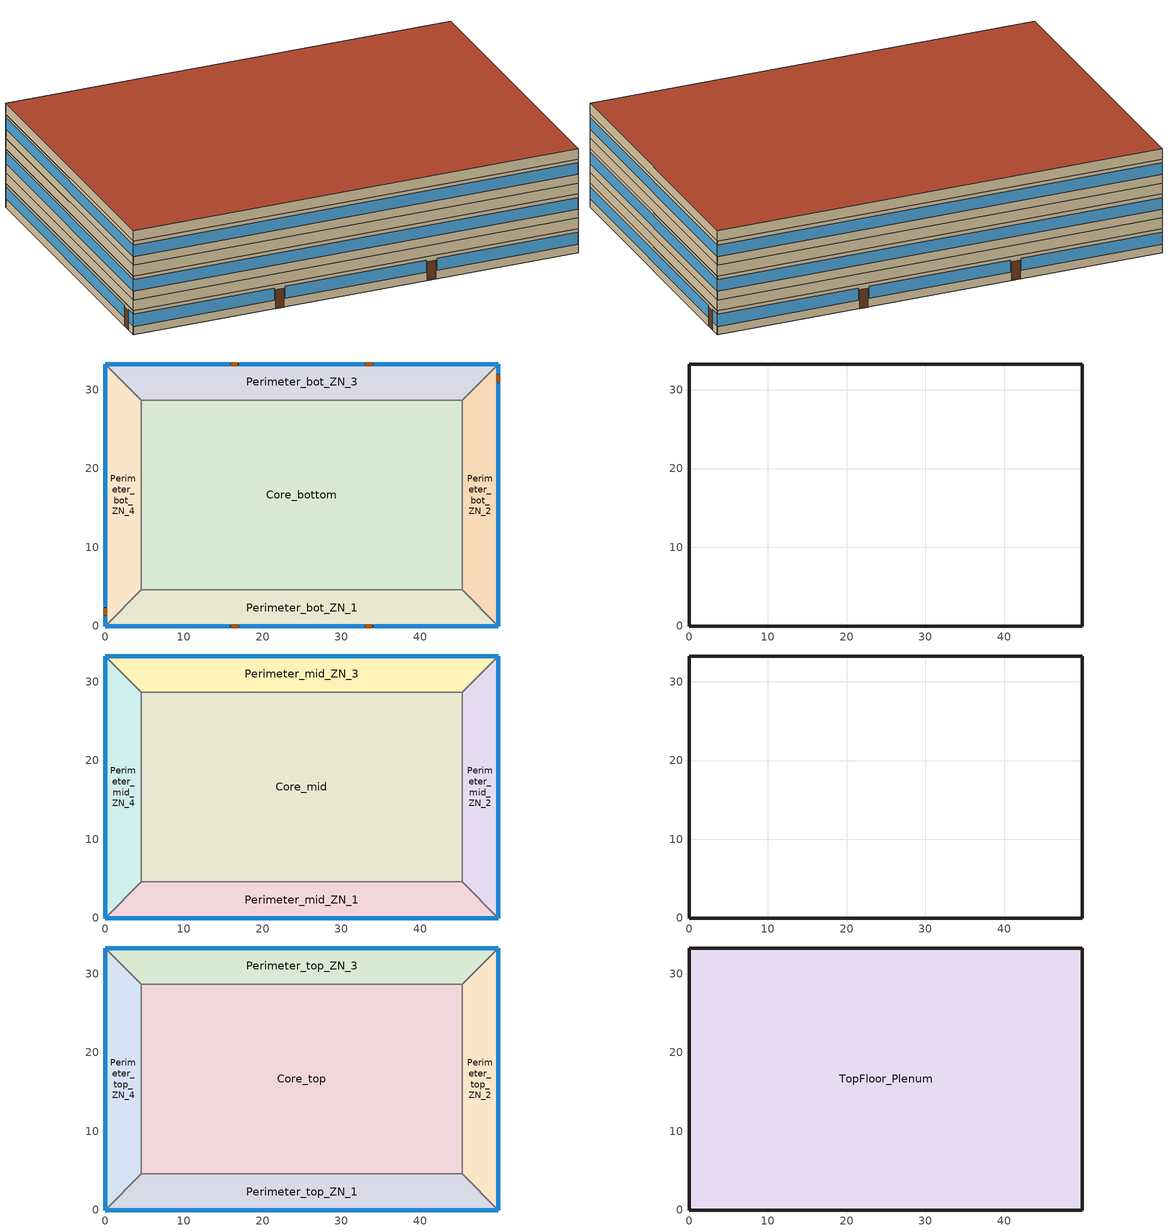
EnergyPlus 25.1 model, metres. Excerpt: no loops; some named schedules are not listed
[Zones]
Perimeter_bot_ZN_1
 floor ground (Perimeter_bot_ZN_1_Floor_Ffactor): 0,0 4.57,4.57 45.34,4.57 49.91,0 z0
 wall outside (nonres_ext_wall_grd): 0,0 49.91,0 z0:2.74
 wall to Perimeter_bot_ZN_2 (int_wall): 49.91,0 45.34,4.57 z0:2.74
 window (Window_U_0.363_SHGC_South_0.359): 0,0 15.82,0 / 17.04,0 32.87,0 / 34.09,0 49.91,0 z0.95:2.33
 door (Swinging Door_con): 15.98,0 16.9,0 / 33.01,0 33.93,0 z0:2.13
 ceiling to FirstFloor_Plenum (DropCeiling): 49.91,0 45.34,4.57 4.57,4.57 0,0 z2.74
Perimeter_bot_ZN_2
 floor ground (Perimeter_bot_ZN_2_Floor_Ffactor): 49.91,0 45.34,4.57 45.34,28.7 49.91,33.27 z0
 wall outside (nonres_ext_wall_grd): 49.91,0 49.91,33.27 z0:2.74
 wall to Perimeter_bot_ZN_3 (int_wall): 49.91,33.27 45.34,28.7 z0:2.74
 window (Window_U_0.363_SHGC_East_0.359): 49.91,0 49.91,30.84 / 49.91,32.05 49.91,33.27 z0.97:2.33
 door (Swinging Door_con): 49.91,30.99 49.91,31.9 z0:2.13
 ceiling to FirstFloor_Plenum (DropCeiling): 49.91,33.27 45.34,28.7 45.34,4.57 49.91,0 z2.74
Perimeter_bot_ZN_3
 floor ground (Perimeter_bot_ZN_3_Floor_Ffactor): 49.91,33.27 45.34,28.7 4.57,28.7 0,33.27 z0
 wall outside (nonres_ext_wall_grd): 49.91,33.27 0,33.27 z0:2.74
 wall to Perimeter_bot_ZN_4 (int_wall): 0,33.27 4.57,28.7 z0:2.74
 window (Window_U_0.363_SHGC_North_0.359): 49.91,33.27 34.09,33.27 / 32.87,33.27 17.04,33.27 / 15.82,33.27 0,33.27 z0.95:2.33
 door (Swinging Door_con): 33.94,33.27 33.03,33.27 / 16.84,33.27 15.93,33.27 z0:2.13
 ceiling to FirstFloor_Plenum (DropCeiling): 0,33.27 4.57,28.7 45.34,28.7 49.91,33.27 z2.74
Perimeter_bot_ZN_4
 floor ground (Perimeter_bot_ZN_4_Floor_Ffactor): 0,33.27 4.57,28.7 4.57,4.57 0,0 z0
 wall outside (nonres_ext_wall_grd): 0,33.27 0,0 z0:2.74
 wall to Perimeter_bot_ZN_1 (int_wall): 0,0 4.57,4.57 z0:2.74
 window (Window_U_0.363_SHGC_West_0.359): 0,33.27 0,2.44 / 0,1.22 0,0 z0.97:2.33
 door (Swinging Door_con): 0,2.28 0,1.37 z0:2.13
 ceiling to FirstFloor_Plenum (DropCeiling): 0,0 4.57,4.57 4.57,28.7 0,33.27 z2.74
Core_bottom
 floor adiabatic (Core_bot_ZN_5_Floor_Ffactor): 45.34,28.7 45.34,4.57 4.57,4.57 4.57,28.7 z0
 wall to Perimeter_bot_ZN_1 (int_wall): 4.57,4.57 45.34,4.57 z0:2.74
 wall to Perimeter_bot_ZN_2 (int_wall): 45.34,4.57 45.34,28.7 z0:2.74
 wall to Perimeter_bot_ZN_3 (int_wall): 45.34,28.7 4.57,28.7 z0:2.74
 wall to Perimeter_bot_ZN_4 (int_wall): 4.57,28.7 4.57,4.57 z0:2.74
 ceiling to FirstFloor_Plenum (DropCeiling): 4.57,28.7 4.57,4.57 45.34,4.57 45.34,28.7 z2.74
FirstFloor_Plenum
 wall outside (nonres_ext_wall_grd): 49.91,33.27 0,33.27 0,0 49.91,0 49.91,33.27 z2.74:3.96
Perimeter_mid_ZN_1
 floor to FirstFloor_Plenum (int_slab_floor): 0,0 4.57,4.57 45.34,4.57 49.91,0 z3.96
 wall outside (nonres_ext_wall_mid): 0,0 49.91,0 z3.96:6.71
 wall to Perimeter_mid_ZN_2 (int_wall): 49.91,0 45.34,4.57 z3.96:6.71
 window (Window_U_0.363_SHGC_South_0.359): 0,0 49.91,0 z4.98:6.29
 ceiling to MidFloor_Plenum (DropCeiling): 49.91,0 45.34,4.57 4.57,4.57 0,0 z6.71
Perimeter_mid_ZN_2
 floor to FirstFloor_Plenum (int_slab_floor): 49.91,0 45.34,4.57 45.34,28.7 49.91,33.27 z3.96
 wall outside (nonres_ext_wall_mid): 49.91,0 49.91,33.27 z3.96:6.71
 wall to Perimeter_mid_ZN_3 (int_wall): 49.91,33.27 45.34,28.7 z3.96:6.71
 window (Window_U_0.363_SHGC_East_0.359): 49.91,0 49.91,33.27 z4.98:6.29
 ceiling to MidFloor_Plenum (DropCeiling): 49.91,33.27 45.34,28.7 45.34,4.57 49.91,0 z6.71
Perimeter_mid_ZN_3
 floor to FirstFloor_Plenum (int_slab_floor): 49.91,33.27 45.34,28.7 4.57,28.7 0,33.27 z3.96
 wall outside (nonres_ext_wall_mid): 49.91,33.27 0,33.27 z3.96:6.71
 wall to Perimeter_mid_ZN_4 (int_wall): 0,33.27 4.57,28.7 z3.96:6.71
 window (Window_U_0.363_SHGC_North_0.359): 49.91,33.27 0,33.27 z4.98:6.29
 ceiling to MidFloor_Plenum (DropCeiling): 0,33.27 4.57,28.7 45.34,28.7 49.91,33.27 z6.71
Perimeter_mid_ZN_4
 floor to FirstFloor_Plenum (int_slab_floor): 0,33.27 4.57,28.7 4.57,4.57 0,0 z3.96
 wall outside (nonres_ext_wall_mid): 0,33.27 0,0 z3.96:6.71
 wall to Perimeter_mid_ZN_1 (int_wall): 0,0 4.57,4.57 z3.96:6.71
 window (Window_U_0.363_SHGC_West_0.359): 0,33.27 0,0 z4.98:6.29
 ceiling to MidFloor_Plenum (DropCeiling): 0,0 4.57,4.57 4.57,28.7 0,33.27 z6.71
Core_mid
 floor to FirstFloor_Plenum (int_slab_floor): 45.34,28.7 45.34,4.57 4.57,4.57 4.57,28.7 z3.96
 wall to Perimeter_mid_ZN_3 (int_wall): 45.34,28.7 4.57,28.7 z3.96:6.71
 wall to Perimeter_mid_ZN_2 (int_wall): 45.34,4.57 45.34,28.7 z3.96:6.71
 wall to Perimeter_mid_ZN_1 (int_wall): 4.57,4.57 45.34,4.57 z3.96:6.71
 wall to Perimeter_mid_ZN_4 (int_wall): 4.57,28.7 4.57,4.57 z3.96:6.71
 ceiling to MidFloor_Plenum (DropCeiling): 4.57,28.7 4.57,4.57 45.34,4.57 45.34,28.7 z6.71
MidFloor_Plenum
 wall outside (nonres_ext_wall_mid): 49.91,33.27 0,33.27 0,0 49.91,0 49.91,33.27 z6.71:7.92
Perimeter_top_ZN_1
 floor to MidFloor_Plenum (int_slab_floor): 0,0 4.57,4.57 45.34,4.57 49.91,0 z7.92
 wall outside (nonres_ext_wall_top): 0,0 49.91,0 z7.92:10.67
 wall to Perimeter_top_ZN_2 (int_wall): 49.91,0 45.34,4.57 z7.92:10.67
 window (Window_U_0.363_SHGC_South_0.359): 0,0 49.91,0 z8.95:10.25
 ceiling to TopFloor_Plenum (DropCeiling): 0,0 49.91,0 45.34,4.57 4.57,4.57 z10.67
Perimeter_top_ZN_2
 floor to MidFloor_Plenum (int_slab_floor): 49.91,0 45.34,4.57 45.34,28.7 49.91,33.27 z7.92
 wall outside (nonres_ext_wall_top): 49.91,0 49.91,33.27 z7.92:10.67
 wall to Perimeter_top_ZN_3 (int_wall): 49.91,33.27 45.34,28.7 z7.92:10.67
 window (Window_U_0.363_SHGC_East_0.359): 49.91,0 49.91,33.27 z8.95:10.25
 ceiling to TopFloor_Plenum (DropCeiling): 49.91,0 49.91,33.27 45.34,28.7 45.34,4.57 z10.67
Perimeter_top_ZN_3
 floor to MidFloor_Plenum (int_slab_floor): 49.91,33.27 45.34,28.7 4.57,28.7 0,33.27 z7.92
 wall outside (nonres_ext_wall_top): 49.91,33.27 0,33.27 z7.92:10.67
 wall to Perimeter_top_ZN_4 (int_wall): 0,33.27 4.57,28.7 z7.92:10.67
 window (Window_U_0.363_SHGC_North_0.359): 49.91,33.27 0,33.27 z8.95:10.25
 ceiling to TopFloor_Plenum (DropCeiling): 49.91,33.27 0,33.27 4.57,28.7 45.34,28.7 z10.67
Perimeter_top_ZN_4
 floor to MidFloor_Plenum (int_slab_floor): 0,33.27 4.57,28.7 4.57,4.57 0,0 z7.92
 wall outside (nonres_ext_wall_top): 0,33.27 0,0 z7.92:10.67
 wall to Perimeter_top_ZN_1 (int_wall): 0,0 4.57,4.57 z7.92:10.67
 window (Window_U_0.363_SHGC_West_0.359): 0,33.27 0,0 z8.95:10.25
 ceiling to TopFloor_Plenum (DropCeiling): 0,33.27 0,0 4.57,4.57 4.57,28.7 z10.67
Core_top
 floor to MidFloor_Plenum (int_slab_floor): 45.34,28.7 45.34,4.57 4.57,4.57 4.57,28.7 z7.92
 wall to Perimeter_top_ZN_3 (int_wall): 45.34,28.7 4.57,28.7 z7.92:10.67
 wall to Perimeter_top_ZN_2 (int_wall): 45.34,4.57 45.34,28.7 z7.92:10.67
 wall to Perimeter_top_ZN_1 (int_wall): 4.57,4.57 45.34,4.57 z7.92:10.67
 wall to Perimeter_top_ZN_4 (int_wall): 4.57,28.7 4.57,4.57 z7.92:10.67
 ceiling to TopFloor_Plenum (DropCeiling): 45.34,4.57 45.34,28.7 4.57,28.7 4.57,4.57 z10.67
TopFloor_Plenum
 wall outside (nonres_ext_wall_top): 49.91,33.27 0,33.27 0,0 49.91,0 49.91,33.27 z10.67:11.89
 roof outside (nonres_roof): 49.91,0 49.91,33.27 0,33.27 0,0 z11.89
[Building]
OfficeMedium: North Axis=0; Terrain=City; Loads Convergence Tolerance Value=0.04; Temperature Convergence Tolerance Value=0.2; Solar Distribution=FullInteriorAndExterior; Maximum Number of Warmup Days=25; Minimum Number of Warmup Days=6
[Site:Location]
New.York-John.F.Kennedy.Intl.AP_NY_USA WMO=744860: Latitude=40.66; Longitude=-73.8; Time Zone=-5; Elevation=7
[SizingPeriod:DesignDay] Day of Month=21; DryBulb Temperature Range Modifier Type=DefaultMultipliers; Humidity Condition Type=Wetbulb; Barometric Pressure=101241; Rain Indicator=No; Snow Indicator=No; Daylight Saving Time Indicator=No
Name | Month | Day Type | Maximum DryBulb Temperature | Daily DryBulb Temperature Range | Wetbulb or DewPoint at Maximum DryBulb | Wind Speed | Wind Direction | Solar Model Indicator | Sky Clearness | ASHRAE Clear Sky Optical Depth for Beam Irradiance taub | ASHRAE Clear Sky Optical Depth for Diffuse Irradiance taud
New.York-John.F.Kennedy.Intl.AP_NY_USA Ann Htg 99.6% Condns DB | 1 | WinterDesignDay | -10.7 | 0 | -10.7 | 7.5 | 320 | ASHRAEClearSky | 0
New.York-John.F.Kennedy.Intl.AP_NY_USA Ann Clg .4% Condns DB=>MWB | 7 | SummerDesignDay | 32.1 | 7.4 | 23.1 | 5.6 | 230 | ASHRAETau |  | 0.541 | 1.8
[Site:GroundTemperature:FCfactorMethod]
January Ground Temperature=14; February Ground Temperature=7.3; March Ground Temperature=3.3; April Ground Temperature=1.2; May Ground Temperature=-0.2; June Ground Temperature=5.6; July Ground Temperature=10.9; August Ground Temperature=16.1; September Ground Temperature=21.7; October Ground Temperature=25; November Ground Temperature=24.8; December Ground Temperature=19.9
[Site:WaterMainsTemperature]
Calculation Method=Correlation; Annual Average Outdoor Air Temperature=12.4667; Maximum Difference In Monthly Average Outdoor Air Temperatures=25.2
[Material]
Name | Roughness | Thickness | Conductivity | Density | Specific Heat | Thermal Absorptance | Solar Absorptance | Visible Absorptance
Std Wood 6inch | MediumSmooth | 0.15 | 0.12 | 540 | 1210 | 0.9 | 0.7 | 0.7
AC02 Acoustic Ceiling | MediumSmooth | 0.0127 | 0.057 | 288 | 1339 | 0.9 | 0.7 | 0.2
F07 25mm stucco | Smooth | 0.0254 | 0.72 | 1856 | 840 | 0.9 | 0.7 | 0.7
F08 Metal surface | Smooth | 0.0008 | 45.28 | 7824 | 500
F13 Built-up roofing | Rough | 0.0095 | 0.16 | 1120 | 1460 | 0.9 | 0.7
G01 13mm gypsum board | Smooth | 0.0127 | 0.16 | 800 | 1090 | 0.9 | 0.7 | 0.5
G01 16mm gypsum board | MediumSmooth | 0.0159 | 0.16 | 800 | 1090
100mm Normalweight concrete floor | MediumRough | 0.1016 | 2.31 | 2322 | 832
[Material:NoMass] Thermal Absorptance=0.9; Solar Absorptance=0.7
Name | Roughness | Thermal Resistance | Visible Absorptance
Opaque Door panel_con | MediumRough | 0.475973 | 0.7
CP02 CARPET PAD | VeryRough | 0.21648 | 0.8
Nonres_Roof_Insulation | MediumSmooth | 5.30668 | 0.7
Nonres_Exterior_Wall_Insulation_grd | MediumSmooth | 1.44397 | 0.7
Nonres_Exterior_Wall_Insulation_mid | MediumSmooth | 1.46041 | 0.7
Nonres_Exterior_Wall_Insulation_top | MediumSmooth | 1.17703 | 0.7
[WindowMaterial:SimpleGlazingSystem] UFactor=2.06121; Solar Heat Gain Coefficient=0.359; Visible Transmittance=0.3949
Glazing Layer East; Glazing Layer South; Glazing Layer West; Glazing Layer North
[Construction]
Swinging Door_con: Opaque Door panel_con
InteriorFurnishings: Std Wood 6inch
DropCeiling: AC02 Acoustic Ceiling
int_wall: G01 13mm gypsum board, G01 13mm gypsum board
int_slab_floor: 100mm Normalweight concrete floor, CP02 CARPET PAD
nonres_roof: F13 Built-up roofing, Nonres_Roof_Insulation, F08 Metal surface
nonres_ext_wall_grd: F07 25mm stucco, G01 16mm gypsum board, Nonres_Exterior_Wall_Insulation_grd, G01 16mm gypsum board
nonres_ext_wall_mid: F07 25mm stucco, G01 16mm gypsum board, Nonres_Exterior_Wall_Insulation_mid, G01 16mm gypsum board
nonres_ext_wall_top: F07 25mm stucco, G01 16mm gypsum board, Nonres_Exterior_Wall_Insulation_top, G01 16mm gypsum board
Window_U_0.363_SHGC_East_0.359: Glazing Layer East
Window_U_0.363_SHGC_South_0.359: Glazing Layer South
Window_U_0.363_SHGC_West_0.359: Glazing Layer West
Window_U_0.363_SHGC_North_0.359: Glazing Layer North
[Construction:FfactorGroundFloor] FFactor=0.90012
Name | Area | PerimeterExposed
Perimeter_bot_ZN_1_Floor_Ffactor; Perimeter_bot_ZN_3_Floor_Ffactor | 207.338 | 49.911
Perimeter_bot_ZN_2_Floor_Ffactor | 131.262 | 33.2738
Perimeter_bot_ZN_4_Floor_Ffactor | 131.254 | 33.2738
Core_bot_ZN_5_Floor_Ffactor | 983.537 | 0
[Zone] Type=1; Multiplier=1; Volume=autocalculate; Floor Area=autocalculate
Name | Ceiling Height | Part of Total Floor Area
Core_bottom; Core_mid; Core_top; Perimeter_top_ZN_3; Perimeter_top_ZN_2; Perimeter_top_ZN_1; Perimeter_top_ZN_4; Perimeter_bot_ZN_3; Perimeter_bot_ZN_2; Perimeter_bot_ZN_1; Perimeter_bot_ZN_4; Perimeter_mid_ZN_3; Perimeter_mid_ZN_2; Perimeter_mid_ZN_1; Perimeter_mid_ZN_4 | 2.7432 | YES
TopFloor_Plenum; MidFloor_Plenum; FirstFloor_Plenum | 1.2192 | No
[InternalMass] Construction=InteriorFurnishings
Name | Zone or ZoneList | Surface Area
Core_bottom_InternalMass_1 | Core_bottom | 1967.077
Core_mid_InternalMass_1 | Core_mid | 1967.077
Core_top_InternalMass_1 | Core_top | 1967.077
Perimeter_top_ZN_3_InternalMass_1 | Perimeter_top_ZN_3 | 414.675
Perimeter_top_ZN_2_InternalMass_1 | Perimeter_top_ZN_2 | 262.5073
Perimeter_top_ZN_1_InternalMass_1 | Perimeter_top_ZN_1 | 414.6723
Perimeter_top_ZN_4_InternalMass_1 | Perimeter_top_ZN_4 | 262.5056
Perimeter_bot_ZN_3_InternalMass_1 | Perimeter_bot_ZN_3 | 414.675
Perimeter_bot_ZN_2_InternalMass_1 | Perimeter_bot_ZN_2 | 262.5073
Perimeter_bot_ZN_1_InternalMass_1 | Perimeter_bot_ZN_1 | 414.6723
Perimeter_bot_ZN_4_InternalMass_1 | Perimeter_bot_ZN_4 | 262.5056
Perimeter_mid_ZN_3_InternalMass_1 | Perimeter_mid_ZN_3 | 414.675
Perimeter_mid_ZN_2_InternalMass_1 | Perimeter_mid_ZN_2 | 262.5073
Perimeter_mid_ZN_1_InternalMass_1 | Perimeter_mid_ZN_1 | 414.6723
Perimeter_mid_ZN_4_InternalMass_1 | Perimeter_mid_ZN_4 | 262.5056
[People] Number of People Calculation Method=Area/Person; Floor Area per Person=18.5788; Fraction Radiant=0.3; Sensible Heat Fraction=AUTOCALCULATE; Activity Level Schedule=ACTIVITY_SCH; Enable ASHRAE 55 Comfort Warnings=No; Mean Radiant Temperature Calculation Type=EnclosureAveraged; Work Efficiency Schedule=WORK_EFF_SCH; Clothing Insulation Calculation Method=ClothingInsulationSchedule; Clothing Insulation Schedule=CLOTHING_SCH; Air Velocity Schedule=AIR_VELO_SCH; Thermal Comfort Model 1 Type=FANGER
Name | Zone or ZoneList or Space or SpaceList | Number of People Schedule
Core_bottom | Core_bottom | BLDG_OCC_SCH_wo_SB
Core_mid | Core_mid | BLDG_OCC_SCH_wo_SB
Core_top | Core_top | BLDG_OCC_SCH_wo_SB
Perimeter_top_ZN_3 | Perimeter_top_ZN_3 | BLDG_OCC_SCH_wo_SB
Perimeter_top_ZN_2 | Perimeter_top_ZN_2 | BLDG_OCC_SCH_wo_SB
Perimeter_top_ZN_1 | Perimeter_top_ZN_1 | BLDG_OCC_SCH_wo_SB
Perimeter_top_ZN_4 | Perimeter_top_ZN_4 | BLDG_OCC_SCH_wo_SB
Perimeter_bot_ZN_3 | Perimeter_bot_ZN_3 | BLDG_OCC_SCH_wo_SB
Perimeter_bot_ZN_2 | Perimeter_bot_ZN_2 | BLDG_OCC_SCH_wo_SB
Perimeter_bot_ZN_1 | Perimeter_bot_ZN_1 | BLDG_OCC_SCH_wo_SB
Perimeter_bot_ZN_4 | Perimeter_bot_ZN_4 | BLDG_OCC_SCH_wo_SB
Perimeter_mid_ZN_3 | Perimeter_mid_ZN_3 | BLDG_OCC_SCH_wo_SB
Perimeter_mid_ZN_2 | Perimeter_mid_ZN_2 | BLDG_OCC_SCH_w_SB
Perimeter_mid_ZN_1 | Perimeter_mid_ZN_1 | BLDG_OCC_SCH_wo_SB
Perimeter_mid_ZN_4 | Perimeter_mid_ZN_4 | BLDG_OCC_SCH_wo_SB
[Lights] Schedule=ltg_sch_office; Design Level Calculation Method=Watts/Area; Watts per Floor Area=5.803983; Return Air Fraction=0; Fraction Radiant=0.7; Fraction Visible=0.2; Fraction Replaceable=1; EndUse Subcategory=LightsWired; Return Air Fraction Calculated from Plenum Temperature=No
Name | Zone or ZoneList or Space or SpaceList
Core_bottom_Lights | Core_bottom
Core_mid_Lights | Core_mid
Core_top_Lights | Core_top
Perimeter_top_ZN_3_Lights | Perimeter_top_ZN_3
Perimeter_top_ZN_2_Lights | Perimeter_top_ZN_2
Perimeter_top_ZN_1_Lights | Perimeter_top_ZN_1
Perimeter_top_ZN_4_Lights | Perimeter_top_ZN_4
Perimeter_bot_ZN_3_Lights | Perimeter_bot_ZN_3
Perimeter_bot_ZN_2_Lights | Perimeter_bot_ZN_2
Perimeter_bot_ZN_1_Lights | Perimeter_bot_ZN_1
Perimeter_bot_ZN_4_Lights | Perimeter_bot_ZN_4
Perimeter_mid_ZN_3_Lights | Perimeter_mid_ZN_3
Perimeter_mid_ZN_2_Lights | Perimeter_mid_ZN_2
Perimeter_mid_ZN_1_Lights | Perimeter_mid_ZN_1
Perimeter_mid_ZN_4_Lights | Perimeter_mid_ZN_4
[ElectricEquipment] Design Level Calculation Method=EquipmentLevel; Fraction Latent=0; Fraction Radiant=0.5; Fraction Lost=0
Name | Zone or ZoneList or Space or SpaceList | Schedule | Design Level | EndUse Subcategory
Core_bottom_MiscPlug_Equip | Core_bottom | BLDG_EQUIP_SCH | 7937.16 | MiscPlug
Core_mid_MiscPlug_Equip | Core_mid | BLDG_EQUIP_SCH | 7937.16 | MiscPlug
Core_top_MiscPlug_Equip | Core_top | BLDG_EQUIP_SCH | 7937.16 | MiscPlug
Perimeter_top_ZN_3_MiscPlug_Equip | Perimeter_top_ZN_3 | BLDG_EQUIP_SCH | 1673.21 | MiscPlug
Perimeter_top_ZN_2_MiscPlug_Equip | Perimeter_top_ZN_2 | BLDG_EQUIP_SCH | 1059.217 | MiscPlug
Perimeter_top_ZN_1_MiscPlug_Equip | Perimeter_top_ZN_1 | BLDG_EQUIP_SCH | 1673.2 | MiscPlug
Perimeter_top_ZN_4_MiscPlug_Equip | Perimeter_top_ZN_4 | BLDG_EQUIP_SCH | 1059.21 | MiscPlug
Perimeter_bot_ZN_3_MiscPlug_Equip | Perimeter_bot_ZN_3 | BLDG_EQUIP_SCH | 1673.21 | MiscPlug
Perimeter_bot_ZN_2_MiscPlug_Equip | Perimeter_bot_ZN_2 | BLDG_EQUIP_SCH | 1059.217 | MiscPlug
Perimeter_bot_ZN_1_MiscPlug_Equip | Perimeter_bot_ZN_1 | BLDG_EQUIP_SCH | 1673.2 | MiscPlug
Perimeter_bot_ZN_4_MiscPlug_Equip | Perimeter_bot_ZN_4 | BLDG_EQUIP_SCH | 1059.21 | MiscPlug
Perimeter_mid_ZN_3_MiscPlug_Equip | Perimeter_mid_ZN_3 | BLDG_EQUIP_SCH | 1673.21 | MiscPlug
Perimeter_mid_ZN_2_MiscPlug_Equip | Perimeter_mid_ZN_2 | BLDG_EQUIP_SCH | 1059.217 | MiscPlug
Perimeter_mid_ZN_1_MiscPlug_Equip | Perimeter_mid_ZN_1 | BLDG_EQUIP_SCH | 1673.2 | MiscPlug
Perimeter_mid_ZN_4_MiscPlug_Equip | Perimeter_mid_ZN_4 | BLDG_EQUIP_SCH | 1059.21 | MiscPlug
Core_bottom_Elevators_Equip | Core_bottom | BLDG_ELEVATORS | 8517.82 | ElevatorLift
Elevators_Lights_Fan | Core_bottom | ELEV_LIGHT_FAN_SCH_ADD_DF | 105.31 | ElevatorLightsFan
[Daylighting:Controls] Daylighting Method=SplitFlux; Availability Schedule=DaylightAvailSch; Lighting Control Type=Continuousoff; Minimum Input Power Fraction for Continuous or ContinuousOff Dimming Control=0.2; Minimum Light Output Fraction for Continuous or ContinuousOff Dimming Control=0.2; Number of Stepped Control Steps=3; Probability Lighting will be Reset When Needed in Manual Stepped Control=1; Maximum Allowable Discomfort Glare Index=22; Fraction of Lights Controlled by Reference Point 1=0.3835; Illuminance Setpoint at Reference Point 1=377; Fraction of Lights Controlled by Reference Point 2=0.1395; Illuminance Setpoint at Reference Point 2=377
Name | Zone or Space | Glare Calculation Daylighting Reference Point | Glare Calculation Azimuth Angle of View Direction Clockwise from Zone yAxis | Daylighting Reference Point 1 | Daylighting Reference Point 2
Perimeter_bot_ZN_1_DaylCtrl | Perimeter_bot_ZN_1 | Perimeter_bot_ZN_1_DaylRefPt1 | 180 | Perimeter_bot_ZN_1_DaylRefPt1 | Perimeter_bot_ZN_1_DaylRefPt2
Perimeter_bot_ZN_2_DaylCtrl | Perimeter_bot_ZN_2 | Perimeter_bot_ZN_2_DaylRefPt1 | 90 | Perimeter_bot_ZN_2_DaylRefPt1 | Perimeter_bot_ZN_2_DaylRefPt2
Perimeter_bot_ZN_3_DaylCtrl | Perimeter_bot_ZN_3 | Perimeter_bot_ZN_3_DaylRefPt1 | 0 | Perimeter_bot_ZN_3_DaylRefPt1 | Perimeter_bot_ZN_3_DaylRefPt2
Perimeter_bot_ZN_4_DaylCtrl | Perimeter_bot_ZN_4 | Perimeter_bot_ZN_4_DaylRefPt1 | 270 | Perimeter_bot_ZN_4_DaylRefPt1 | Perimeter_bot_ZN_4_DaylRefPt2
Perimeter_mid_ZN_1_DaylCtrl | Perimeter_mid_ZN_1 | Perimeter_mid_ZN_1_DaylRefPt1 | 180 | Perimeter_mid_ZN_1_DaylRefPt1 | Perimeter_mid_ZN_1_DaylRefPt2
Perimeter_mid_ZN_2_DaylCtrl | Perimeter_mid_ZN_2 | Perimeter_mid_ZN_2_DaylRefPt1 | 90 | Perimeter_mid_ZN_2_DaylRefPt1 | Perimeter_mid_ZN_2_DaylRefPt2
Perimeter_mid_ZN_3_DaylCtrl | Perimeter_mid_ZN_3 | Perimeter_mid_ZN_3_DaylRefPt1 | 0 | Perimeter_mid_ZN_3_DaylRefPt1 | Perimeter_mid_ZN_3_DaylRefPt2
Perimeter_mid_ZN_4_DaylCtrl | Perimeter_mid_ZN_4 | Perimeter_mid_ZN_4_DaylRefPt1 | 270 | Perimeter_mid_ZN_4_DaylRefPt1 | Perimeter_mid_ZN_4_DaylRefPt2
Perimeter_top_ZN_1_DaylCtrl | Perimeter_top_ZN_1 | Perimeter_top_ZN_1_DaylRefPt1 | 180 | Perimeter_top_ZN_1_DaylRefPt1 | Perimeter_top_ZN_1_DaylRefPt2
Perimeter_top_ZN_2_DaylCtrl | Perimeter_top_ZN_2 | Perimeter_top_ZN_2_DaylRefPt1 | 90 | Perimeter_top_ZN_2_DaylRefPt1 | Perimeter_top_ZN_2_DaylRefPt2
Perimeter_top_ZN_3_DaylCtrl | Perimeter_top_ZN_3 | Perimeter_top_ZN_3_DaylRefPt1 | 0 | Perimeter_top_ZN_3_DaylRefPt1 | Perimeter_top_ZN_3_DaylRefPt2
Perimeter_top_ZN_4_DaylCtrl | Perimeter_top_ZN_4 | Perimeter_top_ZN_4_DaylRefPt1 | 270 | Perimeter_top_ZN_4_DaylRefPt1 | Perimeter_top_ZN_4_DaylRefPt2
[ZoneInfiltration:DesignFlowRate] Temperature Term Coefficient=0; Velocity Squared Term Coefficient=0
Name | Zone or ZoneList or Space or SpaceList | Schedule | Design Flow Rate Calculation Method | Design Flow Rate | Flow Rate per Exterior Surface Area | Constant Term Coefficient | Velocity Term Coefficient
Perimeter_top_ZN_3_Infiltration | Perimeter_top_ZN_3 | INFIL_SCH_PNNL | Flow/ExteriorWallArea | 0 | 0.000569572 | 0 | 0.224
Perimeter_top_ZN_2_Infiltration | Perimeter_top_ZN_2 | INFIL_SCH_PNNL | Flow/ExteriorWallArea | 0 | 0.000569572 | 0 | 0.224
Perimeter_top_ZN_1_Infiltration | Perimeter_top_ZN_1 | INFIL_SCH_PNNL | Flow/ExteriorWallArea | 0 | 0.000569572 | 0 | 0.224
Perimeter_top_ZN_4_Infiltration | Perimeter_top_ZN_4 | INFIL_SCH_PNNL | Flow/ExteriorWallArea | 0 | 0.000569572 | 0 | 0.224
Perimeter_bot_ZN_3_Infiltration | Perimeter_bot_ZN_3 | INFIL_SCH_PNNL | Flow/ExteriorWallArea | 0 | 0.000569572 | 0 | 0.224
Perimeter_bot_ZN_2_Infiltration | Perimeter_bot_ZN_2 | INFIL_SCH_PNNL | Flow/ExteriorWallArea | 0 | 0.000569572 | 0 | 0.224
Perimeter_bot_ZN_1_Infiltration | Perimeter_bot_ZN_1 | INFIL_SCH_PNNL | Flow/ExteriorWallArea | 0 | 0.000569572 | 0 | 0.224
Perimeter_bot_ZN_1_Door_Infiltration | Perimeter_bot_ZN_1 | INFIL_Door_Opening_SCH | Flow/Zone | 0.67866 |  | 1 | 0
Perimeter_bot_ZN_4_Infiltration | Perimeter_bot_ZN_4 | INFIL_SCH_PNNL | Flow/ExteriorWallArea | 0 | 0.000569572 | 0 | 0.224
Perimeter_mid_ZN_3_Infiltration | Perimeter_mid_ZN_3 | INFIL_SCH_PNNL | Flow/ExteriorWallArea | 0 | 0.000569572 | 0 | 0.224
Perimeter_mid_ZN_2_Infiltration | Perimeter_mid_ZN_2 | INFIL_SCH_PNNL | Flow/ExteriorWallArea | 0 | 0.000569572 | 0 | 0.224
Perimeter_mid_ZN_1_Infiltration | Perimeter_mid_ZN_1 | INFIL_SCH_PNNL | Flow/ExteriorWallArea | 0 | 0.000569572 | 0 | 0.224
Perimeter_mid_ZN_4_Infiltration | Perimeter_mid_ZN_4 | INFIL_SCH_PNNL | Flow/ExteriorWallArea | 0 | 0.000569572 | 0 | 0.224
FirstFloor_Plenum_Infiltration | FirstFloor_Plenum | INFIL_SCH_PNNL | Flow/ExteriorWallArea | 0 | 0.000569572 | 0 | 0.224
MidFloor_Plenum_Infiltration | MidFloor_Plenum | INFIL_SCH_PNNL | Flow/ExteriorWallArea | 0 | 0.000569572 | 0 | 0.224
TopFloor_Plenum_Infiltration | TopFloor_Plenum | INFIL_SCH_PNNL | Flow/ExteriorWallArea | 0 | 0.000569572 | 0 | 0.224
[Exterior:Lights] Control Option=AstronomicalClock; EndUse Subcategory=General
Name | Schedule | Design Level
Exterior_Lights_a | Exterior_lighting_schedule_a | 542.49
Exterior_Lights_b | Exterior_lighting_schedule_b_2016 | 280.18
Exterior_Lights_c | Exterior_lighting_schedule_c_2016 | 3002.07
[AirLoopHVAC:ReturnPlenum]
Name | Zone
FirstFloor_Plenum_Return | FirstFloor_Plenum
MidFloor_Plenum_Return | MidFloor_Plenum
TopFloor_Plenum_Return | TopFloor_Plenum
[EnergyManagementSystem:Sensor]
Name | OutputVariable or OutputMeter | OutputVariable or OutputMeter Index Key
Facility_Int_LTG | InteriorLights:Electricity
OAT | Site Outdoor Air Drybulb Temperature | Environment
[ENERGYMANAGEMENTSYSTEM:SENSOR]
IHP_OAT: OutputVariable or OutputMeter Index Key=*; OutputVariable or OutputMeter=Site Outdoor Air Drybulb Temperature
[EnergyManagementSystem:Actuator]
Name | Actuated Component Unique | Actuated Component Type | Actuated Component Control Type
Core_bottom_Light_Actuator | Core_bottom_lights | Lights | Electricity Rate
Core_mid_Light_Actuator | Core_mid_lights | Lights | Electricity Rate
Core_top_Light_Actuator | Core_top_lights | Lights | Electricity Rate
Perimeter_top_ZN_3_Light_Actuator | Perimeter_top_ZN_3_lights | Lights | Electricity Rate
Perimeter_top_ZN_2_Light_Actuator | Perimeter_top_ZN_2_lights | Lights | Electricity Rate
Perimeter_top_ZN_1_Light_Actuator | Perimeter_top_ZN_1_lights | Lights | Electricity Rate
Perimeter_top_ZN_4_Light_Actuator | Perimeter_top_ZN_4_lights | Lights | Electricity Rate
Perimeter_bot_ZN_3_Light_Actuator | Perimeter_bot_ZN_3_lights | Lights | Electricity Rate
Perimeter_bot_ZN_2_Light_Actuator | Perimeter_bot_ZN_2_lights | Lights | Electricity Rate
Perimeter_bot_ZN_1_Light_Actuator | Perimeter_bot_ZN_1_lights | Lights | Electricity Rate
Perimeter_bot_ZN_4_Light_Actuator | Perimeter_bot_ZN_4_lights | Lights | Electricity Rate
Perimeter_mid_ZN_3_Light_Actuator | Perimeter_mid_ZN_3_lights | Lights | Electricity Rate
Perimeter_mid_ZN_2_Light_Actuator | Perimeter_mid_ZN_2_lights | Lights | Electricity Rate
Perimeter_mid_ZN_1_Light_Actuator | Perimeter_mid_ZN_1_lights | Lights | Electricity Rate
Perimeter_mid_ZN_4_Light_Actuator | Perimeter_mid_ZN_4_lights | Lights | Electricity Rate
pacu_vav_bot_MAX_OA_FRAC | VAV_BOT Max OA Fraction | Schedule:Constant | Schedule Value
pacu_vav_mid_MAX_OA_FRAC | VAV_MID Max OA Fraction | Schedule:Constant | Schedule Value
pacu_vav_top_MAX_OA_FRAC | VAV_TOP Max OA Fraction | Schedule:Constant | Schedule Value
CLGSETP_SCH_Actuator | CLGSETP_SCH_Yes_Optimum | Schedule:Compact | Schedule Value
CLGSETP_SCH_w_SB_Actuator | CLGSETP_SCH_Yes_Optimum_w_SB | Schedule:Compact | Schedule Value
HTGSETP_SCH_Actuator | HTGSETP_SCH_Yes_Optimum | Schedule:Compact | Schedule Value
HTGSETP_SCH_w_SB_Actuator | HTGSETP_SCH_Yes_Optimum_w_SB | Schedule:Compact | Schedule Value
[ENERGYMANAGEMENTSYSTEM:ACTUATOR] Actuated Component Type=System Node Setpoint; Actuated Component Control Type=Temperature Setpoint
Name | Actuated Component Unique
IHP_SAT_SP_BOT | PACU_VAV_bot Supply Equipment Outlet Node
IHP_SAT_SP_MID | PACU_VAV_mid Supply Equipment Outlet Node
IHP_SAT_SP_TOP | PACU_VAV_top Supply Equipment Outlet Node
[EnergyManagementSystem:ProgramCallingManager]
Transformer_Load_Prog_Manager: AfterPredictorAfterHVACManagers; Transformer_Load_Prog
SET_Core_bottom_Light_EMS_Program_Prog_Manager: BeginTimestepBeforePredictor; SET_Core_bottom_Light_EMS_Program
SET_Core_mid_Light_EMS_Program_Prog_Manager: BeginTimestepBeforePredictor; SET_Core_mid_Light_EMS_Program
SET_Core_top_Light_EMS_Program_Prog_Manager: BeginTimestepBeforePredictor; SET_Core_top_Light_EMS_Program
SET_Perimeter_top_ZN_3_Light_EMS_Program_Prog_Manager: BeginTimestepBeforePredictor; SET_Perimeter_top_ZN_3_Light_EMS_Program
SET_Perimeter_top_ZN_2_Light_EMS_Program_Prog_Manager: BeginTimestepBeforePredictor; SET_Perimeter_top_ZN_2_Light_EMS_Program
SET_Perimeter_top_ZN_1_Light_EMS_Program_Prog_Manager: BeginTimestepBeforePredictor; SET_Perimeter_top_ZN_1_Light_EMS_Program
SET_Perimeter_top_ZN_4_Light_EMS_Program_Prog_Manager: BeginTimestepBeforePredictor; SET_Perimeter_top_ZN_4_Light_EMS_Program
SET_Perimeter_bot_ZN_3_Light_EMS_Program_Prog_Manager: BeginTimestepBeforePredictor; SET_Perimeter_bot_ZN_3_Light_EMS_Program
SET_Perimeter_bot_ZN_2_Light_EMS_Program_Prog_Manager: BeginTimestepBeforePredictor; SET_Perimeter_bot_ZN_2_Light_EMS_Program
SET_Perimeter_bot_ZN_1_Light_EMS_Program_Prog_Manager: BeginTimestepBeforePredictor; SET_Perimeter_bot_ZN_1_Light_EMS_Program
SET_Perimeter_bot_ZN_4_Light_EMS_Program_Prog_Manager: BeginTimestepBeforePredictor; SET_Perimeter_bot_ZN_4_Light_EMS_Program
SET_Perimeter_mid_ZN_3_Light_EMS_Program_Prog_Manager: BeginTimestepBeforePredictor; SET_Perimeter_mid_ZN_3_Light_EMS_Program
SET_Perimeter_mid_ZN_2_Light_EMS_Program_Prog_Manager: BeginTimestepBeforePredictor; SET_Perimeter_mid_ZN_2_Light_EMS_Program
SET_Perimeter_mid_ZN_1_Light_EMS_Program_Prog_Manager: BeginTimestepBeforePredictor; SET_Perimeter_mid_ZN_1_Light_EMS_Program
SET_Perimeter_mid_ZN_4_Light_EMS_Program_Prog_Manager: BeginTimestepBeforePredictor; SET_Perimeter_mid_ZN_4_Light_EMS_Program
pacu_vav_bot_MAX_OA_FRAC_Prog_Manager: AfterPredictorAfterHVACManagers; pacu_vav_bot_MAX_OA_FRAC
pacu_vav_mid_MAX_OA_FRAC_Prog_Manager: AfterPredictorAfterHVACManagers; pacu_vav_mid_MAX_OA_FRAC
pacu_vav_top_MAX_OA_FRAC_Prog_Manager: AfterPredictorAfterHVACManagers; pacu_vav_top_MAX_OA_FRAC
OA_BASED_OPTIMUM_START_EMS_Program Manager: BeginTimestepBeforePredictor; OA_BASED_OPTIMUM_START_EMS_Program
[ENERGYMANAGEMENTSYSTEM:PROGRAMCALLINGMANAGER]
IHP_SAT_Control_Manager: AfterPredictorAfterHVACManagers; IHP_SAT_Control
[EnergyManagementSystem:Program]
Transformer_Load_Prog: SET Wired_LTG = Facility_Int_LTG*0.0281
SET_Core_bottom_Light_EMS_Program: SET Core_bottom_LSr_IP =0.093*Core_bottom_LSr/Core_bottom_Area; IF (Core_bottom_Occ_Sensor <= 0) && (Core_bottom_LSr_IP >= 0.02); SET Core_bottom_Light_Actuator = 0.02*Core_bottom_Area/0.09290304; ELSE; SET Core_bottom_Light_Actuator = NULL; ENDIF
SET_Core_mid_Light_EMS_Program: SET Core_mid_LSr_IP =0.093*Core_mid_LSr/Core_mid_Area; IF (Core_mid_Occ_Sensor <= 0) && (Core_mid_LSr_IP >= 0.02); SET Core_mid_Light_Actuator = 0.02*Core_mid_Area/0.09290304; ELSE; SET Core_mid_Light_Actuator = NULL; ENDIF
SET_Core_top_Light_EMS_Program: SET Core_top_LSr_IP =0.093*Core_top_LSr/Core_top_Area; IF (Core_top_Occ_Sensor <= 0) && (Core_top_LSr_IP >= 0.02); SET Core_top_Light_Actuator = 0.02*Core_top_Area/0.09290304; ELSE; SET Core_top_Light_Actuator = NULL; ENDIF
SET_Perimeter_top_ZN_3_Light_EMS_Program: SET Perimeter_top_ZN_3_LSr_IP =0.093*Perimeter_top_ZN_3_LSr/Perimeter_top_ZN_3_Area; IF (Perimeter_top_ZN_3_Occ_Sensor <= 0) && (Perimeter_top_ZN_3_LSr_IP >= 0.02); SET Perimeter_top_ZN_3_Light_Actuator = 0.02*Perimeter_top_ZN_3_Area/0.09290304; ELSE; SET Perimeter_top_ZN_3_Light_Actuator = NULL; ENDIF
SET_Perimeter_top_ZN_2_Light_EMS_Program: SET Perimeter_top_ZN_2_LSr_IP =0.093*Perimeter_top_ZN_2_LSr/Perimeter_top_ZN_2_Area; IF (Perimeter_top_ZN_2_Occ_Sensor <= 0) && (Perimeter_top_ZN_2_LSr_IP >= 0.02); SET Perimeter_top_ZN_2_Light_Actuator = 0.02*Perimeter_top_ZN_2_Area/0.09290304; ELSE; SET Perimeter_top_ZN_2_Light_Actuator = NULL; ENDIF
SET_Perimeter_top_ZN_1_Light_EMS_Program: SET Perimeter_top_ZN_1_LSr_IP =0.093*Perimeter_top_ZN_1_LSr/Perimeter_top_ZN_1_Area; IF (Perimeter_top_ZN_1_Occ_Sensor <= 0) && (Perimeter_top_ZN_1_LSr_IP >= 0.02); SET Perimeter_top_ZN_1_Light_Actuator = 0.02*Perimeter_top_ZN_1_Area/0.09290304; ELSE; SET Perimeter_top_ZN_1_Light_Actuator = NULL; ENDIF
SET_Perimeter_top_ZN_4_Light_EMS_Program: SET Perimeter_top_ZN_4_LSr_IP =0.093*Perimeter_top_ZN_4_LSr/Perimeter_top_ZN_4_Area; IF (Perimeter_top_ZN_4_Occ_Sensor <= 0) && (Perimeter_top_ZN_4_LSr_IP >= 0.02); SET Perimeter_top_ZN_4_Light_Actuator = 0.02*Perimeter_top_ZN_4_Area/0.09290304; ELSE; SET Perimeter_top_ZN_4_Light_Actuator = NULL; ENDIF
SET_Perimeter_bot_ZN_3_Light_EMS_Program: SET Perimeter_bot_ZN_3_LSr_IP =0.093*Perimeter_bot_ZN_3_LSr/Perimeter_bot_ZN_3_Area; IF (Perimeter_bot_ZN_3_Occ_Sensor <= 0) && (Perimeter_bot_ZN_3_LSr_IP >= 0.02); SET Perimeter_bot_ZN_3_Light_Actuator = 0.02*Perimeter_bot_ZN_3_Area/0.09290304; ELSE; SET Perimeter_bot_ZN_3_Light_Actuator = NULL; ENDIF
SET_Perimeter_bot_ZN_2_Light_EMS_Program: SET Perimeter_bot_ZN_2_LSr_IP =0.093*Perimeter_bot_ZN_2_LSr/Perimeter_bot_ZN_2_Area; IF (Perimeter_bot_ZN_2_Occ_Sensor <= 0) && (Perimeter_bot_ZN_2_LSr_IP >= 0.02); SET Perimeter_bot_ZN_2_Light_Actuator = 0.02*Perimeter_bot_ZN_2_Area/0.09290304; ELSE; SET Perimeter_bot_ZN_2_Light_Actuator = NULL; ENDIF
SET_Perimeter_bot_ZN_1_Light_EMS_Program: SET Perimeter_bot_ZN_1_LSr_IP =0.093*Perimeter_bot_ZN_1_LSr/Perimeter_bot_ZN_1_Area; IF (Perimeter_bot_ZN_1_Occ_Sensor <= 0) && (Perimeter_bot_ZN_1_LSr_IP >= 0.02); SET Perimeter_bot_ZN_1_Light_Actuator = 0.02*Perimeter_bot_ZN_1_Area/0.09290304; ELSE; SET Perimeter_bot_ZN_1_Light_Actuator = NULL; ENDIF
SET_Perimeter_bot_ZN_4_Light_EMS_Program: SET Perimeter_bot_ZN_4_LSr_IP =0.093*Perimeter_bot_ZN_4_LSr/Perimeter_bot_ZN_4_Area; IF (Perimeter_bot_ZN_4_Occ_Sensor <= 0) && (Perimeter_bot_ZN_4_LSr_IP >= 0.02); SET Perimeter_bot_ZN_4_Light_Actuator = 0.02*Perimeter_bot_ZN_4_Area/0.09290304; ELSE; SET Perimeter_bot_ZN_4_Light_Actuator = NULL; ENDIF
SET_Perimeter_mid_ZN_3_Light_EMS_Program: SET Perimeter_mid_ZN_3_LSr_IP =0.093*Perimeter_mid_ZN_3_LSr/Perimeter_mid_ZN_3_Area; IF (Perimeter_mid_ZN_3_Occ_Sensor <= 0) && (Perimeter_mid_ZN_3_LSr_IP >= 0.02); SET Perimeter_mid_ZN_3_Light_Actuator = 0.02*Perimeter_mid_ZN_3_Area/0.09290304; ELSE; SET Perimeter_mid_ZN_3_Light_Actuator = NULL; ENDIF
SET_Perimeter_mid_ZN_2_Light_EMS_Program: SET Perimeter_mid_ZN_2_LSr_IP =0.093*Perimeter_mid_ZN_2_LSr/Perimeter_mid_ZN_2_Area; IF (Perimeter_mid_ZN_2_Occ_Sensor <= 0) && (Perimeter_mid_ZN_2_LSr_IP >= 0.02); IF (DaylightSavings==0) && ((Hour < 7) || (Hour > 16)); SET Perimeter_mid_ZN_2_Light_Actuator = 0.02*Perimeter_mid_ZN_2_Area/0.09290304; ELSEIF (DaylightSavings==1) && ((Hour < 6) || (Hour > 15)); SET Perimeter_mid_ZN_2_Light_Actuator = 0.02*Perimeter_mid_ZN_2_Area/0.09290304; ELSE; SET Perimeter_mid_ZN_2_Light_Actuator = NULL; ENDIF; ELSE; SET Perimeter_mid_ZN_2_Light_Actuator = NULL; ENDIF
SET_Perimeter_mid_ZN_1_Light_EMS_Program: SET Perimeter_mid_ZN_1_LSr_IP =0.093*Perimeter_mid_ZN_1_LSr/Perimeter_mid_ZN_1_Area; IF (Perimeter_mid_ZN_1_Occ_Sensor <= 0) && (Perimeter_mid_ZN_1_LSr_IP >= 0.02); SET Perimeter_mid_ZN_1_Light_Actuator = 0.02*Perimeter_mid_ZN_1_Area/0.09290304; ELSE; SET Perimeter_mid_ZN_1_Light_Actuator = NULL; ENDIF
SET_Perimeter_mid_ZN_4_Light_EMS_Program: SET Perimeter_mid_ZN_4_LSr_IP =0.093*Perimeter_mid_ZN_4_LSr/Perimeter_mid_ZN_4_Area; IF (Perimeter_mid_ZN_4_Occ_Sensor <= 0) && (Perimeter_mid_ZN_4_LSr_IP >= 0.02); SET Perimeter_mid_ZN_4_Light_Actuator = 0.02*Perimeter_mid_ZN_4_Area/0.09290304; ELSE; SET Perimeter_mid_ZN_4_Light_Actuator = NULL; ENDIF
pacu_vav_bot_MAX_OA_FRAC: IF pacu_vav_bot_OA > pacu_vav_bot_OA_VRP; SET pacu_vav_bot_MAX_OA_FRAC = NULL; ELSE; IF pacu_vav_bot_SUPPLY_FLOW > 0; SET pacu_vav_bot_MAX_OA_FRAC =      0.9561 / pacu_vav_bot_SUPPLY_FLOW; ELSE; SET pacu_vav_bot_MAX_OA_FRAC = NULL; ENDIF; ENDIF
pacu_vav_mid_MAX_OA_FRAC: IF pacu_vav_mid_OA > pacu_vav_mid_OA_VRP; SET pacu_vav_mid_MAX_OA_FRAC = NULL; ELSE; IF pacu_vav_mid_SUPPLY_FLOW > 0; SET pacu_vav_mid_MAX_OA_FRAC =      0.9561 / pacu_vav_mid_SUPPLY_FLOW; ELSE; SET pacu_vav_mid_MAX_OA_FRAC = NULL; ENDIF; ENDIF
pacu_vav_top_MAX_OA_FRAC: IF pacu_vav_top_OA > pacu_vav_top_OA_VRP; SET pacu_vav_top_MAX_OA_FRAC = NULL; ELSE; IF pacu_vav_top_SUPPLY_FLOW > 0; SET pacu_vav_top_MAX_OA_FRAC =      0.9561 / pacu_vav_top_SUPPLY_FLOW; ELSE; SET pacu_vav_top_MAX_OA_FRAC = NULL; ENDIF; ENDIF
OA_BASED_OPTIMUM_START_EMS_Program: IF DaylightSavings==0 && DayOfWeek>1 && Hour==5 && OAT<23.9 && OAT>1.7; SET CLGSETP_SCH_Actuator = 26.7; SET HTGSETP_SCH_Actuator = 15.6; SET CLGSETP_SCH_w_SB_Actuator = 26.7; SET HTGSETP_SCH_w_SB_Actuator = 15.6; ELSEIF DaylightSavings==1 && DayOfWeek>1 && Hour==4 && OAT<23.9 && OAT>1.7; SET CLGSETP_SCH_Actuator = 26.7; SET HTGSETP_SCH_Actuator = 15.6; SET CLGSETP_SCH_w_SB_Actuator = 26.7; SET HTGSETP_SCH_w_SB_Actuator = 15.6; ELSE; SET CLGSETP_SCH_Actuator = NULL; SET HTGSETP_SCH_Actuator = NULL; SET CLGSETP_SCH_w_SB_Actuator = NULL; SET HTGSETP_SCH_w_SB_Actuator = NULL; ENDIF
[ENERGYMANAGEMENTSYSTEM:PROGRAM]
IHP_SAT_Control: IF IHP_OAT >= 12.0; SET IHP_SAT_Target = NULL; ELSEIF IHP_OAT <= 0.0; SET IHP_SAT_Target = 40.0; ELSE; SET IHP_SAT_Target = 15.6 + (40.0 - 15.6) * (12.0 - IHP_OAT) / (12.0 - 0.0); ENDIF; SET IHP_SAT_SP_BOT = IHP_SAT_Target; SET IHP_SAT_SP_MID = IHP_SAT_Target; SET IHP_SAT_SP_TOP = IHP_SAT_Target
[EnergyManagementSystem:GlobalVariable]
Wired_LTG
[ENERGYMANAGEMENTSYSTEM:GLOBALVARIABLE]
IHP_SAT_Target
[EnergyManagementSystem:OutputVariable]
Wired_LTG: EMS Variable=Wired_LTG; Type of Data in Variable=Summed; Update Frequency=ZoneTimeStep; Units=J
[ENERGYMANAGEMENTSYSTEM:OUTPUTVARIABLE] Type of Data in Variable=Averaged; Update Frequency=SystemTimeStep; Units=C
Name | EMS Variable
IHP_SAT_SP_BOT_Value | IHP_SAT_SP_BOT
IHP_SAT_SP_MID_Value | IHP_SAT_SP_MID
IHP_SAT_SP_TOP_Value | IHP_SAT_SP_TOP
[AvailabilityManager:NightCycle] Applicability Schedule=Always_On; Fan Schedule=HVACOperationSchd; Control Type=CycleOnAny; Thermostat Tolerance=1; Cycling Run Time Control Type=FixedRunTime; Cycling Run Time=1800
PACU_VAV_bot Availability Manager; PACU_VAV_mid Availability Manager; PACU_VAV_top Availability Manager
[Generator:PVWatts]
PV_module: PVWatts Version=5; DC System Capacity=32176.5; Module Type=Premium; Array Type=FixedOpenRack; System Losses=0.113; Array Geometry Type=TiltAzimuth; Tilt Angle=0; Azimuth Angle=180
[ElectricLoadCenter:Inverter:PVWatts]
PV_Inverter: DC to AC Size Ratio=1.2; Inverter Efficiency=0.96
[ElectricLoadCenter:Generators]
PV_Generator: Generator 1=PV_module; Generator 1 Rated Electric Power Output=32176.5; Generator 1 Availability Schedule=PV_SCH
[ElectricLoadCenter:Transformer]
Transformer 1: Availability Schedule=Always_On; Transformer Usage=PowerInFromGrid; Rated Capacity=45000; Phase=3; Conductor Material=Aluminum; Full Load Temperature Rise=150; Fraction of Eddy Current Losses=0.1; Performance Input Method=NominalEfficiency; Nameplate Efficiency=0.984; Per Unit Load for Nameplate Efficiency=0.35; Reference Temperature for Nameplate Efficiency=75; Consider Transformer Loss for Utility Cost=Yes; Meter 1=Wired_LTG_Electricity; Meter 2=Wired_INT_EQUIP
[ElectricLoadCenter:Distribution]
Generator: Generator List=PV_Generator; Generator Operation Scheme Type=Baseload; Electrical Buss Type=DirectCurrentWithInverter; Inverter=PV_Inverter
[Schedule:Compact]
Exterior_lighting_schedule_a: Through:12/31, For:AllDays, Until: 06:00, 0, Until: 24:00, 1
Exterior_lighting_schedule_b_2016: Through:12/31, For:AllDays, Until: 06:00, 0.5, Until: 24:00, 1
Exterior_lighting_schedule_c_2016: Through:12/31, For:AllDays, Until: 06:00, 0.5, Until: 19:00, 1, Until: 24:00, 0.5
BLDG_EQUIP_SCH: Through: 12/31, For: Weekdays, Until: 06:00, 0.307674, Until: 08:00, 0.381235, Until: 12:00, 0.857778, Until: 13:00, 0.76247, Until: 17:00, 0.857778, Until: 18:00, 0.476543, Until: 24:00, 0.381235, For: SummerDesignDay, Until: 24:00, 1, For: Saturday, Until: 06:00, 0.230755, Until: 08:00, 0.381235, Until: 12:00, 0.476543, Until: 17:00, 0.33358, Until: 19:00, 0.285926, Until: 24:00, 0.230755, For: WinterDesignDay, Until: 24:00, 0, For: Sunday Holidays AllOtherDays, Until: 06:00, 0.230755, Until: 18:00, 0.285926, Until: 24:00, 0.230755
BLDG_OCC_SCH_w_SB: Through: 12/31, For: Weekdays, Until: 01:00, 0, Until: 02:00, 0, Until: 03:00, 0, Until: 04:00, 0, Until: 05:00, 0, Until: 06:00, 0, Until: 07:00, 0.1, Until: 08:00, 0.2, Until: 09:00, 0.95, Until: 10:00, 0.95, Until: 11:00, 0, Until: 12:00, 0.95, Until: 13:00, 0, Until: 14:00, 0.95, Until: 15:00, 0, Until: 16:00, 0.95, Until: 17:00, 0.95, Until: 18:00, 0.3, Until: 19:00, 0.1, Until: 20:00, 0.1, Until: 21:00, 0.1, Until: 22:00, 0.1, Until: 23:00, 0.05, Until: 24:00, 0.05, For: Saturday, Until: 01:00, 0, Until: 02:00, 0, Until: 03:00, 0, Until: 04:00, 0, Until: 05:00, 0, Until: 06:00, 0, Until: 07:00, 0.1, Until: 08:00, 0.1, Until: 09:00, 0.3, Until: 10:00, 0.3, Until: 11:00, 0, Until: 12:00, 0.3, Until: 13:00, 0, Until: 14:00, 0.1, Until: 15:00, 0, Until: 16:00, 0.1, Until: 17:00, 0.1, Until: 18:00, 0.05, Until: 19:00, 0.05, Until: 20:00, 0, Until: 21:00, 0, Until: 22:00, 0, Until: 23:00, 0, Until: 24:00, 0, For: SummerDesignDay, Until: 06:00, 1e-09, Until: 22:00, 1, Until: 24:00, 0.05, For: WinterDesignDay, Until: 24:00, 0, For:Sunday Holidays AllOtherDays, Until: 06:00, 0, Until: 18:00, 0.05, Until: 24:00, 0
BLDG_OCC_SCH_wo_SB: Through: 12/31, For: Weekdays, Until: 01:00, 0, Until: 02:00, 0, Until: 03:00, 0, Until: 04:00, 0, Until: 05:00, 0, Until: 06:00, 0, Until: 07:00, 0.1, Until: 08:00, 0.2, Until: 09:00, 0.95, Until: 10:00, 0.95, Until: 11:00, 0.975703, Until: 12:00, 0.95, Until: 13:00, 0.513528, Until: 14:00, 0.95, Until: 15:00, 0.975703, Until: 16:00, 0.95, Until: 17:00, 0.95, Until: 18:00, 0.3, Until: 19:00, 0.1, Until: 20:00, 0.1, Until: 21:00, 0.1, Until: 22:00, 0.1, Until: 23:00, 0.05, Until: 24:00, 0.05, For: Saturday, Until: 01:00, 0, Until: 02:00, 0, Until: 03:00, 0, Until: 04:00, 0, Until: 05:00, 0, Until: 06:00, 0, Until: 07:00, 0.1, Until: 08:00, 0.1, Until: 09:00, 0.3, Until: 10:00, 0.3, Until: 11:00, 0.308117, Until: 12:00, 0.3, Until: 13:00, 0.102706, Until: 14:00, 0.1, Until: 15:00, 0.102706, Until: 16:00, 0.1, Until: 17:00, 0.1, Until: 18:00, 0.05, Until: 19:00, 0.05, Until: 20:00, 0, Until: 21:00, 0, Until: 22:00, 0, Until: 23:00, 0, Until: 24:00, 0, For: SummerDesignDay, Until: 06:00, 1e-09, Until: 22:00, 1, Until: 24:00, 0.05, For: WinterDesignDay, Until: 24:00, 0, For:Sunday Holidays AllOtherDays, Until: 06:00, 0, Until: 18:00, 0.05, Until: 24:00, 0
BLDG_ELEVATORS: Through: 12/31, For: SummerDesignDay, Until: 24:00, 0.69, For: WinterDesignDay, Until: 24:00, 0.12, For: Weekdays, Until: 07:00, 0.12, Until: 08:00, 0.35, Until: 09:00, 0.69, Until: 10:00, 0.43, Until: 11:00, 0.37, Until: 12:00, 0.43, Until: 13:00, 0.58, Until: 14:00, 0.48, Until: 15:00, 0.37, Until: 16:00, 0.37, Until: 17:00, 0.46, Until: 18:00, 0.62, Until: 19:00, 0.12, Until: 20:00, 0.12, Until: 21:00, 0.12, Until: 24:00, 0.12, For: Saturday, Until: 07:00, 0.12, Until: 08:00, 0.16, Until: 09:00, 0.14, Until: 10:00, 0.21, Until: 11:00, 0.18, Until: 12:00, 0.25, Until: 13:00, 0.21, Until: 14:00, 0.13, Until: 15:00, 0.12, Until: 16:00, 0.12, Until: 17:00, 0.12, Until: 18:00, 0.12, Until: 24:00, 0.12, For:Sunday Holidays AllOtherDays, Until: 24:00, 0.12
ELEV_LIGHT_FAN_SCH_ADD_DF: Through: 12/31, For: SummerDesignDay, Until: 24:00, 0.69, For: WinterDesignDay, Until: 24:00, 0, For: Weekdays, Until: 07:00, 0, Until: 08:00, 0.35, Until: 09:00, 0.69, Until: 10:00, 0.43, Until: 11:00, 0.37, Until: 12:00, 0.43, Until: 13:00, 0.58, Until: 14:00, 0.48, Until: 15:00, 0.37, Until: 16:00, 0.37, Until: 17:00, 0.46, Until: 18:00, 0.62, Until: 19:00, 0.12, Until: 20:00, 0.04, Until: 21:00, 0.04, Until: 24:00, 0, For: Saturday, Until: 07:00, 0, Until: 08:00, 0.16, Until: 09:00, 0.14, Until: 10:00, 0.21, Until: 11:00, 0.18, Until: 12:00, 0.25, Until: 13:00, 0.21, Until: 14:00, 0.13, Until: 15:00, 0.08, Until: 16:00, 0.04, Until: 17:00, 0.05, Until: 18:00, 0.06, Until: 24:00, 0, For:Sunday Holidays AllOtherDays, Until: 24:00, 0
ACTIVITY_SCH: Through: 12/31, For: AllDays, Until: 24:00, 120
WORK_EFF_SCH: Through: 12/31, For: AllDays, Until: 24:00, 0
AIR_VELO_SCH: Through: 12/31, For: AllDays, Until: 24:00, 0.2
CLOTHING_SCH: Through: 04/30, For: AllDays, Until: 24:00, 1, Through: 09/30, For: AllDays, Until: 24:00, 0.5, Through: 12/31, For: AllDays, Until: 24:00, 1
CLGSETP_SCH_YES_OPTIMUM: Through: 12/31, For: SummerDesignDay, Until: 05:00, 26.7, Until: 06:00, 25.7, Until: 07:00, 25, Until: 22:00, 24, Until: 24:00, 26.7, For: Weekdays, Until: 05:00, 26.7, Until: 06:00, 25.6, Until: 07:00, 25, Until: 22:00, 24, Until: 24:00, 26.7, For: Saturday, Until: 05:00, 26.7, Until: 06:00, 25.7, Until: 07:00, 25, Until: 17:00, 24, Until: 24:00, 26.7, For WinterDesignDay, Until: 24:00, 26.7, For:Sunday Holidays AllOtherDays, Until: 24:00, 26.7
DaylightAvailSch: Through: 12/31, For: SummerDesignDay WinterDesignDay, Until: 24:00, 0, For: AllOtherDays, Until: 24:00, 1
INFIL_SCH_PNNL: Through: 12/31, For: Weekdays, Until: 06:00, 1, Until: 22:00, 0.25, Until: 24:00, 1, For: Saturday, Until: 06:00, 1, Until: 18:00, 0.25, Until: 24:00, 1, For: Sunday Holidays AllOtherDays, Until: 24:00, 1
INFIL_Door_Opening_SCH: Through: 12/31, For: Weekdays, Until: 06:00, 0, Until: 07:00, 0.131, Until: 08:00, 1, Until: 12:00, 0.131, Until: 13:00, 1, Until: 17:00, 0.131, Until: 18:00, 1, Until: 19:00, 0.131, Until: 24:00, 0, For: Saturday Sunday Holidays AllOtherDays, Until: 24:00, 0
[SCHEDULE:COMPACT]
ltg_sch_office: Through: 12/31, For: SummerDesignDay, Until: 24:00, 1, For: WinterDesignDay, Until: 24:00, 0, For: Weekdays, Until: 5:00, 0.0339481, Until: 7:00, 0.0679054, Until: 8:00, 0.203716, Until: 17:00, 0.611149, Until: 18:00, 0.339527, Until: 20:00, 0.203716, Until: 22:00, 0.135811, Until: 23:00, 0.0679054, Until: 24:00, 0.0339481, For: Saturday, Until: 6:00, 0.0339481, Until: 8:00, 0.0679054, Until: 12:00, 0.203716, Until: 17:00, 0.101854, Until: 24:00, 0.0339481, For: AllOtherDays, Until: 24:00, 0.0339481
[Schedule:Constant] Hourly Value=1
VAV_BOT Max OA Fraction; VAV_MID Max OA Fraction; VAV_TOP Max OA Fraction
